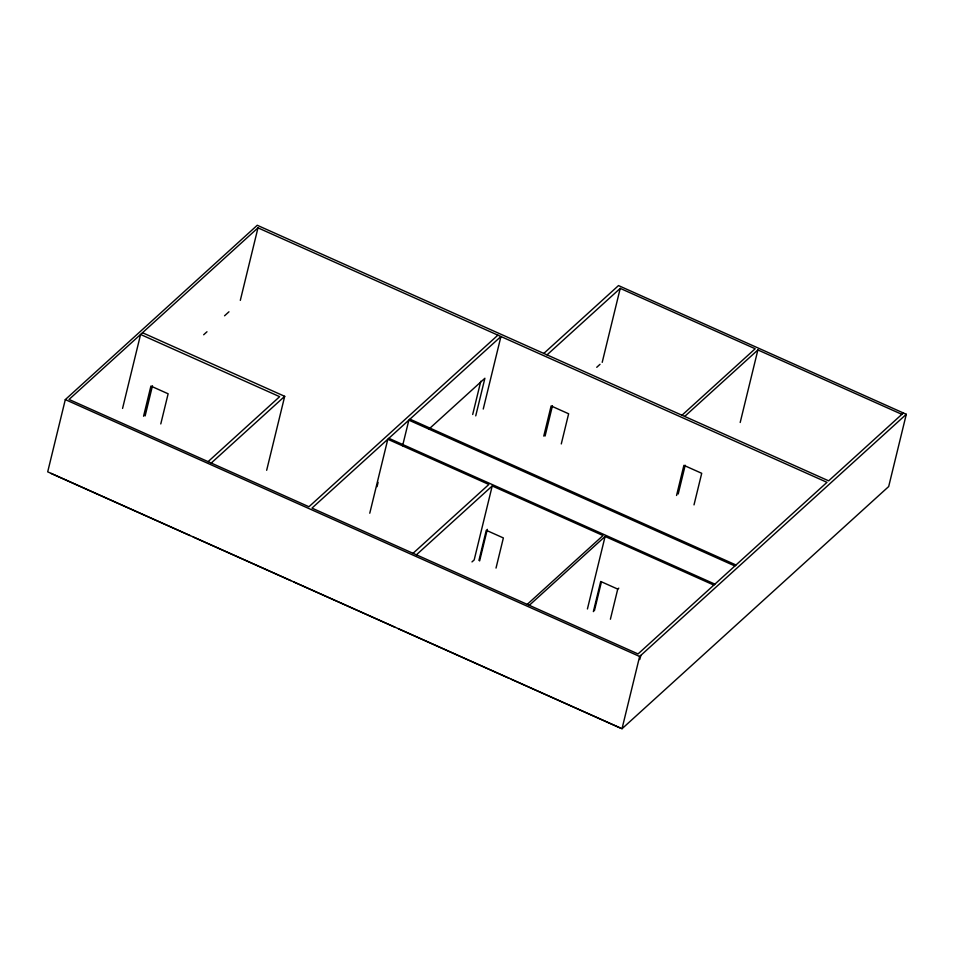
<?xml version="1.0" encoding="UTF-8"?>
<svg xmlns="http://www.w3.org/2000/svg" width="954" height="954" viewBox="0 0 954 954"><rect width="100%" height="100%" fill="white"/><g stroke="black" fill="none" stroke-linecap="round" stroke-linejoin="round"><path stroke-width="1.43" d="M903.366 412.975L828.644 480.84L257.258 225.275L65.313 399.595L47.7 471.848L622.02 728.725L888.687 486.54L906.3 414.286L618.502 285.58L543.792 353.433M122.565 408.431L140.584 334.472L279.641 396.673L208.091 461.641M143.565 416.23L150.911 386.084L168.131 393.787L160.785 423.934M145.127 415.92L152.473 385.774M240.313 300.379L257.985 227.851L826.987 482.342L638.035 653.943L311.982 508.112L500.933 336.512L483.249 409.039M266.667 470.286L284.697 396.327L142.504 332.731M369.77 513.216L387.801 439.257L488.865 484.465L413.046 553.308M377.057 486.659L378.094 482.39M402.6 445.745L408.849 420.142L734.902 565.972M472.695 414.489L480.792 381.23M475.736 415.861L484.894 378.261L429.073 428.954M527.216 604.383L603.035 535.528L492.216 485.956L474.186 559.915L471.991 561.906M478.932 560.439L486.278 530.293L503.366 537.937L496.02 568.083M479.623 560.928L487.327 529.339M543.768 436.097L551.126 405.951L568.632 413.774L561.286 443.932M545.08 436.026L552.449 405.82M602.212 362.341L620.231 288.382L755.186 348.747L681.967 415.24M587.425 608.962L605.098 536.446L713.854 585.088M593.364 611.621L600.71 581.475L617.739 589.095L618.788 588.141M594.414 610.667L601.414 581.964M610.393 619.241L617.739 589.095M676.553 495.484L683.899 465.337L701.715 473.303L694.011 504.881M678.211 493.981L685.21 465.266M622.02 728.725L639.633 656.471L906.3 414.286M740.197 422.479L757.881 349.951L901.864 414.346M639.74 659.524L640.969 655.255M257.985 227.851L69.034 399.452L308.941 506.753L497.893 335.152M203.667 334.771L206.97 331.777M224.56 315.786L228.96 311.791M211.228 463.048L284.697 396.327M547.024 354.876L620.231 288.382M596.739 367.302L600.018 364.321M416.397 554.811L492.216 485.956M684.662 416.445L757.881 349.951M529.291 605.301L605.098 536.446M409.934 419.152L735.987 564.983M388.85 438.303L714.904 584.134M65.313 399.595L639.633 656.471M51.015 473.411L190.061 535.599M193.209 537.007L290.91 580.7M293.951 582.059L395.016 627.267M398.378 628.769L509.197 678.33M511.261 679.26L620.005 727.89"/></g></svg>
